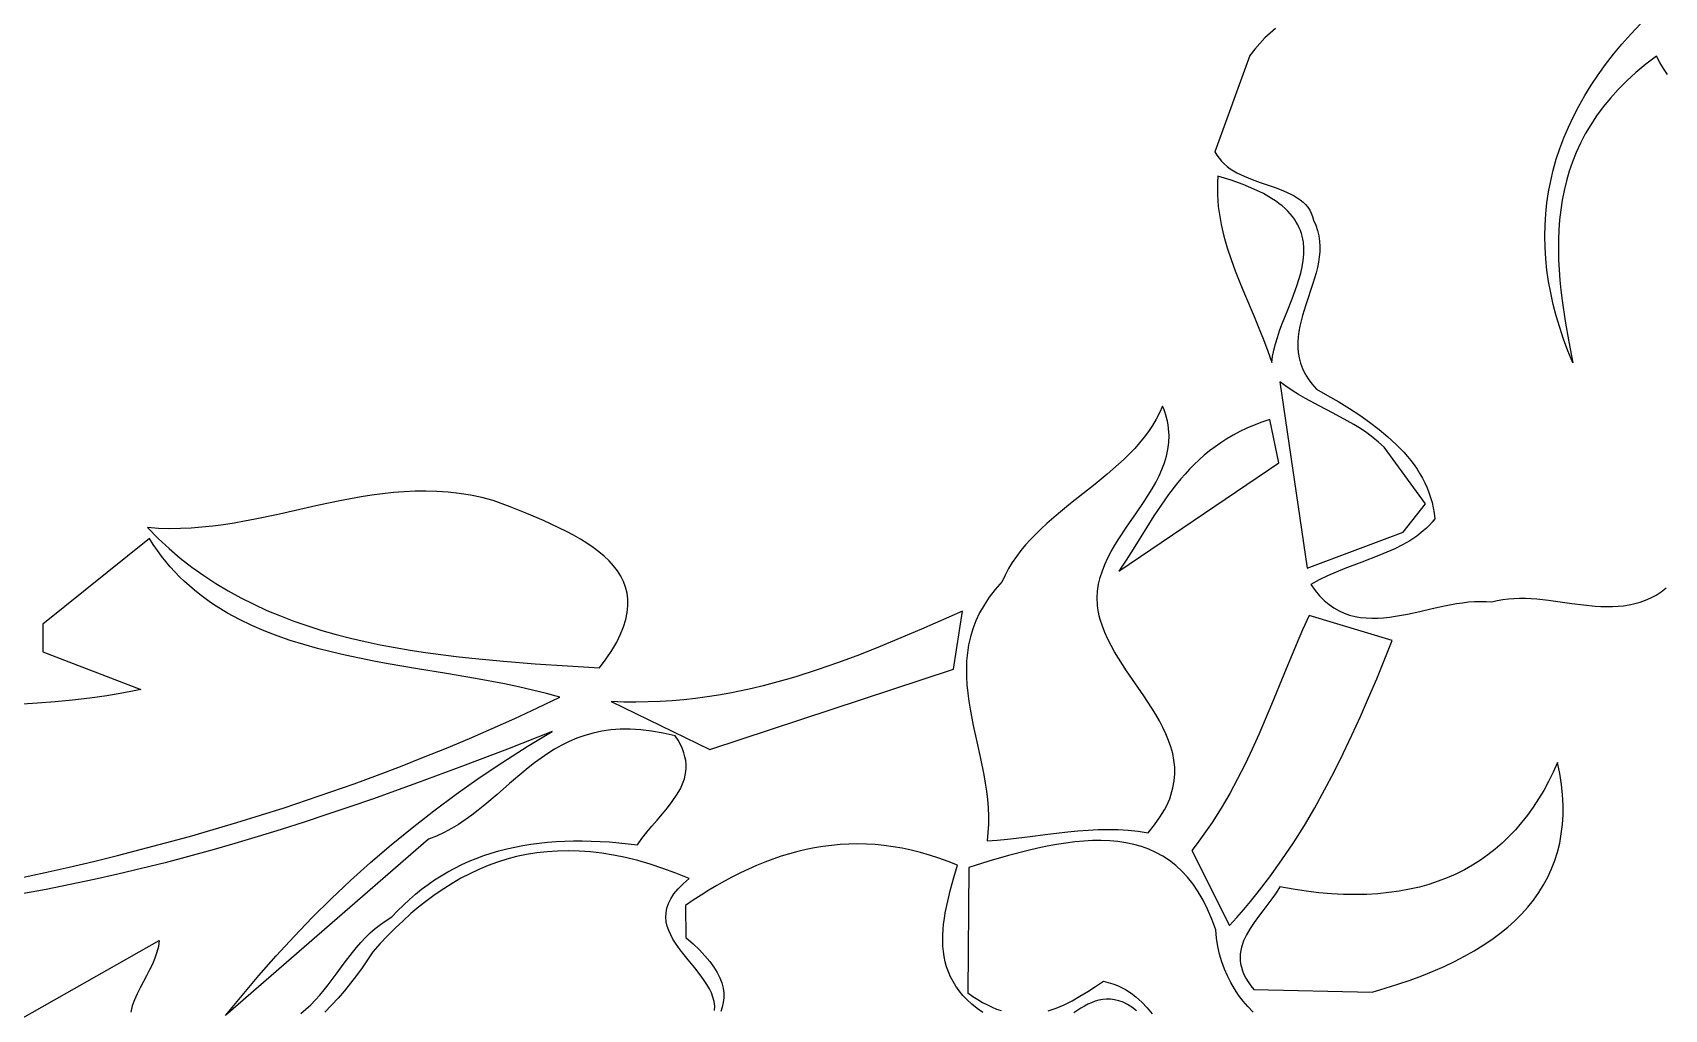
# Model space of a CAD drawing. Header units: metres. Extents: x 0 to 50, y 0 to 50.4.
# Drawn here: x 8.03 to 21.48, y 13.66 to 21.72 of the extents above; entities that cross this region are included whole.
import ezdxf

# ---------------------------------------------------------------- set-up
doc = ezdxf.new("R2010")
doc.units = ezdxf.units.M

msp = doc.modelspace()

# ---------------------------------------------------------------- linework, layer by layer
for points in [[(21.501942, 21.369472), (21.46982, 21.418665), (21.43978, 21.469686), (21.41194, 21.522625), (21.41194, 21.522625), (21.324264, 21.455171), (21.242635, 21.386667), (21.166875, 21.317145), (21.096806, 21.246636), (21.032248, 21.175169), (20.973026, 21.102775), (20.918959, 21.029486), (20.869871, 20.95533), (20.825582, 20.880338), (20.785916, 20.804542), (20.750693, 20.727972), (20.719736, 20.650657), (20.692867, 20.572629), (20.669906, 20.493917), (20.650677, 20.414553), (20.635002, 20.334567), (20.622701, 20.253989), (20.613597, 20.17285), (20.607512, 20.091181), (20.604267, 20.009011), (20.603685, 19.926371), (20.605587, 19.843291), (20.609796, 19.759803), (20.616133, 19.675937), (20.62442, 19.591722), (20.634478, 19.50719), (20.659199, 19.337295), (20.688869, 19.166496), (20.722065, 18.995037), (20.722065, 18.995037), (20.682544, 19.092079), (20.646706, 19.188674), (20.614567, 19.284819), (20.586142, 19.380512), (20.561447, 19.475751), (20.540497, 19.570536), (20.523308, 19.664862), (20.509894, 19.75873), (20.500272, 19.852136), (20.494457, 19.945079), (20.492465, 20.037557), (20.494309, 20.129569), (20.500007, 20.221111), (20.509574, 20.312183), (20.523025, 20.402782), (20.540374, 20.492906), (20.561639, 20.582554), (20.586834, 20.671724), (20.615975, 20.760414), (20.649076, 20.848621), (20.686155, 20.936344), (20.727225, 21.023582), (20.772302, 21.110331), (20.821402, 21.196591), (20.874541, 21.282359), (20.931733, 21.367633), (20.992994, 21.452412), (21.058339, 21.536693), (21.127784, 21.620475), (21.201345, 21.703756), (21.279036, 21.786534)], [(18.272198, 21.749228), (18.228124, 21.712015), (18.184994, 21.671328), (18.142829, 21.627067), (18.101653, 21.579129), (18.061487, 21.527413), (17.774493, 20.733623), (17.774493, 20.733623), (17.789897, 20.70544), (17.807727, 20.679406), (17.827805, 20.655375), (17.849951, 20.633199), (17.873989, 20.612733), (17.899739, 20.593829), (17.927024, 20.57634), (17.955665, 20.560121), (18.016304, 20.530902), (18.080228, 20.505), (18.146014, 20.481239), (18.212234, 20.458446), (18.277464, 20.435449), (18.340277, 20.411072), (18.399247, 20.384143), (18.426846, 20.369355), (18.452949, 20.353489), (18.477379, 20.336397), (18.499958, 20.317934), (18.520506, 20.297953), (18.538846, 20.276307), (18.5548, 20.252849), (18.568189, 20.227433), (18.578836, 20.199912), (18.586561, 20.170139), (18.586561, 20.170139), (18.605584, 20.127048), (18.619902, 20.083836), (18.629866, 20.040513), (18.635829, 19.997087), (18.638144, 19.953567), (18.637163, 19.909963), (18.633238, 19.866284), (18.626723, 19.82254), (18.617969, 19.778738), (18.60733, 19.734889), (18.581802, 19.647087), (18.523627, 19.471317), (18.496618, 19.383498), (18.484867, 19.339638), (18.474755, 19.295821), (18.466634, 19.252059), (18.460857, 19.20836), (18.457777, 19.164733), (18.457745, 19.121188), (18.461115, 19.077734), (18.468239, 19.034379), (18.479469, 18.991134), (18.495158, 18.948007), (18.515659, 18.905008), (18.541323, 18.862146), (18.572503, 18.819429), (18.609553, 18.776868), (18.609553, 18.776868), (18.702642, 18.724333), (18.793559, 18.67103), (18.881855, 18.616718), (18.967079, 18.561153), (19.048782, 18.504095), (19.126513, 18.445301), (19.199823, 18.384527), (19.268262, 18.321533), (19.33138, 18.256076), (19.360803, 18.222348), (19.388727, 18.187914), (19.415096, 18.152742), (19.439853, 18.116804), (19.462943, 18.080068), (19.484308, 18.042504), (19.503893, 18.004082), (19.521642, 17.964771), (19.537498, 17.924543), (19.551405, 17.883365), (19.563307, 17.841208), (19.573148, 17.798041), (19.580871, 17.753835), (19.58642, 17.708559), (19.58642, 17.708559), (19.564148, 17.681401), (19.54077, 17.655704), (19.516331, 17.631387), (19.490882, 17.608371), (19.437145, 17.565921), (19.379942, 17.527717), (19.319659, 17.493117), (19.256683, 17.461485), (19.191398, 17.43218), (19.124191, 17.404564), (18.985552, 17.351842), (18.843852, 17.298207), (18.772817, 17.26945), (18.702175, 17.238547), (18.632309, 17.204861), (18.563607, 17.167751), (18.563607, 17.167751), (18.599182, 17.11777), (18.636152, 17.073617), (18.67445, 17.035), (18.714006, 17.001632), (18.754752, 16.973222), (18.796621, 16.949482), (18.839543, 16.930121), (18.88345, 16.91485), (18.928274, 16.903379), (18.973947, 16.89542), (19.0204, 16.890682), (19.067566, 16.888877), (19.115375, 16.889714), (19.163759, 16.892904), (19.21265, 16.898157), (19.261981, 16.905185), (19.361684, 16.923405), (19.462322, 16.945247), (19.563349, 16.968395), (19.664217, 16.990534), (19.764381, 17.009346), (19.814028, 17.016782), (19.863294, 17.022518), (19.912111, 17.026264), (19.960409, 17.027731), (20.008122, 17.02663), (20.05518, 17.022671), (20.05518, 17.022671), (20.100115, 17.034052), (20.145558, 17.042579), (20.191467, 17.048494), (20.237798, 17.052041), (20.284508, 17.053461), (20.331555, 17.052997), (20.426488, 17.047388), (20.522253, 17.037152), (20.618508, 17.024228), (20.714911, 17.010558), (20.811118, 16.99808), (20.906786, 16.988733), (20.954312, 16.98584), (21.001574, 16.984458), (21.04853, 16.984828), (21.095138, 16.987194), (21.141354, 16.991797), (21.187135, 16.99888), (21.23244, 17.008686), (21.277224, 17.021457), (21.321445, 17.037435), (21.36506, 17.056863), (21.408027, 17.079984), (21.450302, 17.107039), (21.491843, 17.138271)], [(17.798751, 20.531279), (17.798751, 20.531279), (17.795407, 20.480656), (17.794167, 20.430355), (17.794931, 20.380362), (17.797601, 20.33066), (17.802076, 20.281236), (17.808257, 20.232073), (17.816045, 20.183156), (17.82534, 20.13447), (17.848057, 20.037731), (17.87561, 19.941733), (17.907206, 19.846355), (17.94205, 19.751475), (17.979346, 19.65697), (18.018299, 19.56272), (18.097998, 19.374494), (18.137153, 19.280275), (18.174786, 19.185822), (18.2101, 19.091014), (18.242302, 18.995729), (18.242302, 18.995729), (18.249116, 19.046884), (18.259439, 19.098577), (18.272787, 19.150734), (18.288675, 19.20328), (18.30662, 19.256141), (18.326137, 19.309243), (18.367949, 19.415874), (18.410237, 19.522577), (18.449128, 19.62876), (18.466088, 19.68147), (18.480745, 19.733828), (18.492616, 19.785758), (18.501216, 19.837187), (18.50606, 19.88804), (18.506665, 19.938244), (18.502545, 19.987723), (18.493218, 20.036404), (18.486449, 20.060421), (18.478197, 20.084212), (18.468401, 20.107766), (18.457, 20.131073), (18.443934, 20.154126), (18.429142, 20.176914), (18.412563, 20.199428), (18.394138, 20.221659), (18.373805, 20.243597), (18.351504, 20.265234), (18.327175, 20.28656), (18.300756, 20.307566), (18.272188, 20.328242), (18.24141, 20.34858), (18.172981, 20.388201), (18.094985, 20.426356), (18.006937, 20.46297), (17.908354, 20.497969), (17.798751, 20.531279)], [(18.308316, 18.837729), (18.532992, 17.300321), (19.326279, 17.598901), (19.509924, 17.830985), (19.167395, 18.297926), (19.167395, 18.297926), (19.122507, 18.339929), (19.074744, 18.379272), (19.024471, 18.416289), (18.972053, 18.451314), (18.917853, 18.48468), (18.862236, 18.516721), (18.74821, 18.578165), (18.632889, 18.638317), (18.51919, 18.699848), (18.463859, 18.731965), (18.410027, 18.765428), (18.358058, 18.800572), (18.308316, 18.837729)], [(17.341817, 18.636346), (17.341817, 18.636346), (17.318025, 18.581951), (17.29092, 18.529338), (17.260719, 18.47839), (17.22764, 18.428986), (17.191903, 18.38101), (17.153727, 18.33434), (17.113328, 18.288859), (17.070927, 18.244448), (17.026741, 18.200987), (16.980989, 18.158358), (16.88566, 18.07512), (16.78669, 17.993782), (16.685826, 17.913392), (16.584816, 17.833), (16.485409, 17.751654), (16.389351, 17.668403), (16.343125, 17.625766), (16.298392, 17.582296), (16.255371, 17.537873), (16.214279, 17.49238), (16.175337, 17.445697), (16.138761, 17.397706), (16.104771, 17.348287), (16.073585, 17.297321), (16.045422, 17.24469), (16.0205, 17.190274), (16.0205, 17.190274), (15.963974, 17.126086), (15.914494, 17.061648), (15.871695, 16.996969), (15.835212, 16.932057), (15.804681, 16.866921), (15.779736, 16.801568), (15.760012, 16.736008), (15.745145, 16.670249), (15.734769, 16.6043), (15.72852, 16.538168), (15.726032, 16.471862), (15.726941, 16.405391), (15.730882, 16.338762), (15.737489, 16.271986), (15.746399, 16.205069), (15.757245, 16.138021), (15.783287, 16.003563), (15.812698, 15.868679), (15.842557, 15.733438), (15.869945, 15.597906), (15.8818, 15.530052), (15.891942, 15.462151), (15.900006, 15.394212), (15.905628, 15.326241), (15.908443, 15.258249), (15.908085, 15.190243), (15.904189, 15.122232), (15.896392, 15.054224), (15.896392, 15.054224), (15.980203, 15.060447), (16.06386, 15.068357), (16.230735, 15.087556), (16.397075, 15.10845), (16.562939, 15.127665), (16.64571, 15.135591), (16.728384, 15.141832), (16.810968, 15.145968), (16.893469, 15.147578), (16.975894, 15.146239), (17.058251, 15.141531), (17.140548, 15.133031), (17.22279, 15.12032), (17.22279, 15.12032), (17.276187, 15.184634), (17.321421, 15.247796), (17.358885, 15.309859), (17.374825, 15.340495), (17.38897, 15.370878), (17.401368, 15.401014), (17.412069, 15.430909), (17.428575, 15.490005), (17.438881, 15.548222), (17.44338, 15.605614), (17.442463, 15.662235), (17.436524, 15.718142), (17.425956, 15.773388), (17.41115, 15.828028), (17.392499, 15.882116), (17.370397, 15.935708), (17.345235, 15.988859), (17.317407, 16.041622), (17.287305, 16.094053), (17.255322, 16.146206), (17.187282, 16.249899), (17.045901, 16.456359), (16.978843, 16.560003), (16.947596, 16.61212), (16.918394, 16.664506), (16.89163, 16.717216), (16.867696, 16.770305), (16.846985, 16.823828), (16.82989, 16.877839), (16.82989, 16.877839), (16.821532, 16.908224), (16.814872, 16.9383), (16.809854, 16.968078), (16.806421, 16.99757), (16.80408, 17.055732), (16.807393, 17.112871), (16.815903, 17.16907), (16.829154, 17.224412), (16.846689, 17.27898), (16.868051, 17.33286), (16.892783, 17.386133), (16.92043, 17.438884), (16.950535, 17.491196), (16.982641, 17.543153), (17.051029, 17.646335), (17.121942, 17.749098), (17.191727, 17.852111), (17.225055, 17.90392), (17.256732, 17.956042), (17.2863, 18.008561), (17.313303, 18.06156), (17.337285, 18.115123), (17.357789, 18.169333), (17.374358, 18.224274), (17.386535, 18.28003), (17.393865, 18.336684), (17.395891, 18.394319), (17.392155, 18.453019), (17.387985, 18.482795), (17.382202, 18.512868), (17.374752, 18.54325), (17.365575, 18.573949), (17.354616, 18.604978), (17.341817, 18.636346)], [(16.982636, 17.277288), (18.300044, 18.169631), (18.226863, 18.526464), (18.226863, 18.526464), (18.161002, 18.504285), (18.098073, 18.480291), (18.037957, 18.454555), (17.980534, 18.42715), (17.925685, 18.398148), (17.873291, 18.367622), (17.823234, 18.335645), (17.775393, 18.30229), (17.729651, 18.267629), (17.685887, 18.231734), (17.643983, 18.19468), (17.603819, 18.156538), (17.565277, 18.117381), (17.528237, 18.077282), (17.49258, 18.036313), (17.458188, 17.994548), (17.392718, 17.908918), (17.330876, 17.820974), (17.271709, 17.731298), (17.214263, 17.64047), (17.100723, 17.45769), (17.042724, 17.366901), (16.982636, 17.277288)], [(8.980667, 17.635444), (8.980667, 17.635444), (9.067818, 17.546891), (9.157666, 17.463279), (9.250129, 17.384452), (9.345127, 17.310255), (9.442577, 17.240532), (9.542399, 17.175126), (9.644512, 17.113883), (9.748835, 17.056645), (9.855286, 17.003257), (9.963784, 16.953564), (10.074249, 16.907409), (10.186598, 16.864636), (10.300751, 16.82509), (10.416627, 16.788614), (10.534145, 16.755054), (10.653223, 16.724252), (10.77378, 16.696052), (10.895735, 16.6703), (11.019008, 16.646839), (11.143516, 16.625514), (11.269178, 16.606168), (11.395915, 16.588645), (11.523643, 16.572789), (11.652283, 16.558446), (11.911972, 16.53367), (12.174333, 16.51307), (12.438715, 16.495399), (12.70447, 16.47941), (12.70447, 16.47941), (12.759232, 16.552843), (12.806171, 16.623401), (12.84554, 16.691176), (12.87759, 16.756261), (12.902573, 16.818746), (12.920741, 16.878725), (12.932347, 16.93629), (12.937642, 16.991532), (12.938001, 17.018311), (12.936878, 17.044544), (12.930307, 17.095418), (12.918181, 17.144246), (12.900752, 17.191121), (12.878272, 17.236134), (12.850994, 17.279377), (12.819168, 17.320944), (12.783047, 17.360925), (12.742883, 17.399413), (12.698928, 17.4365), (12.651434, 17.472278), (12.600653, 17.50684), (12.546836, 17.540278), (12.490237, 17.572683), (12.431106, 17.604147), (12.369696, 17.634764), (12.241046, 17.693822), (12.106303, 17.750594), (11.967482, 17.805816), (11.8266, 17.860226), (11.8266, 17.860226), (11.732839, 17.883957), (11.639801, 17.902856), (11.547446, 17.917206), (11.455732, 17.927294), (11.364618, 17.933403), (11.274063, 17.935819), (11.184026, 17.934827), (11.094464, 17.930711), (11.005338, 17.923756), (10.916605, 17.914247), (10.828225, 17.902469), (10.740156, 17.888707), (10.652358, 17.873246), (10.564788, 17.85637), (10.39017, 17.819513), (10.041867, 17.74136), (9.867522, 17.70462), (9.780157, 17.687831), (9.692608, 17.672477), (9.604835, 17.658841), (9.516795, 17.647209), (9.428449, 17.637865), (9.339754, 17.631095), (9.25067, 17.627183), (9.161154, 17.626414), (9.071167, 17.629073), (8.980667, 17.635444)], [(8.995392, 17.54647), (8.117053, 16.840184), (8.117053, 16.610898), (8.923669, 16.30232), (8.923669, 16.30232), (8.854899, 16.286838), (8.78565, 16.272824), (8.645844, 16.248764), (8.504508, 16.229265), (8.361896, 16.213451), (8.218264, 16.200447), (8.073866, 16.189378), (7.783796, 16.169543)], [(7.934514, 14.748531), (8.135232, 14.792211), (8.33529, 14.83756), (8.534685, 14.884612), (8.733414, 14.933404), (8.931472, 14.983971), (9.128857, 15.036348), (9.325565, 15.090571), (9.521593, 15.146675), (9.716938, 15.204696), (9.911597, 15.264669), (10.105565, 15.32663), (10.298841, 15.390615), (10.49142, 15.456658), (10.683299, 15.524795), (10.874475, 15.595062), (11.064945, 15.667494), (11.254705, 15.742127), (11.443752, 15.818997), (11.632083, 15.898137), (11.819694, 15.979585), (12.006582, 16.063376), (12.192744, 16.149545), (12.378176, 16.238127), (12.378176, 16.238127), (12.265988, 16.268466), (12.152032, 16.296452), (12.036527, 16.322388), (11.919692, 16.346577), (11.682904, 16.390927), (11.443417, 16.431931), (11.202979, 16.472015), (10.963338, 16.513608), (10.844362, 16.535728), (10.726242, 16.559135), (10.609195, 16.584133), (10.49344, 16.611026), (10.379195, 16.640115), (10.26668, 16.671706), (10.156112, 16.7061), (10.04771, 16.743603), (9.941693, 16.784516), (9.838279, 16.829144), (9.737686, 16.87779), (9.640134, 16.930757), (9.545841, 16.988349), (9.499985, 17.018974), (9.455025, 17.050869), (9.41099, 17.084072), (9.367905, 17.11862), (9.325799, 17.154553), (9.2847, 17.191907), (9.244633, 17.23072), (9.205627, 17.271032), (9.167709, 17.312878), (9.130906, 17.356298), (9.095245, 17.401329), (9.060755, 17.44801), (9.027461, 17.496377), (8.995392, 17.54647)], [(12.800575, 16.201305), (13.611512, 15.80564), (15.61982, 16.468849), (15.694141, 16.947436), (15.694141, 16.947436), (15.356102, 16.799237), (15.186579, 16.726721), (15.016304, 16.656144), (14.844963, 16.588167), (14.672245, 16.523452), (14.497837, 16.462661), (14.321426, 16.406456), (14.232373, 16.380279), (14.142702, 16.355497), (14.052374, 16.332193), (13.96135, 16.310448), (13.869591, 16.290346), (13.777058, 16.27197), (13.683713, 16.255402), (13.589515, 16.240724), (13.494426, 16.228021), (13.398407, 16.217373), (13.301419, 16.208865), (13.203423, 16.202579), (13.104379, 16.198597), (13.00425, 16.197002), (12.902994, 16.197877), (12.800575, 16.201305)], [(17.89397, 14.355665), (17.89397, 14.355665), (17.953286, 14.421116), (18.011004, 14.487228), (18.067171, 14.553987), (18.121834, 14.621376), (18.226843, 14.75799), (18.326411, 14.896951), (18.42092, 15.038142), (18.51075, 15.181443), (18.596284, 15.326737), (18.677901, 15.473904), (18.755984, 15.622827), (18.830913, 15.773386), (18.90307, 15.925464), (18.972836, 16.078942), (19.040593, 16.233702), (19.10672, 16.389624), (19.235614, 16.704484), (18.549554, 16.911819), (18.549554, 16.911819), (18.495386, 16.791795), (18.443083, 16.670626), (18.341763, 16.425706), (18.240972, 16.178778), (18.189331, 16.055098), (18.13609, 15.93156), (18.080672, 15.808379), (18.022498, 15.685769), (17.960991, 15.563946), (17.895575, 15.443124), (17.82567, 15.323518), (17.7507, 15.205343), (17.670087, 15.088813), (17.627484, 15.031232), (17.583254, 14.974144), (17.89397, 14.355665)], [(9.623629, 13.613235), (9.7585, 13.780145), (9.897217, 13.944481), (10.039904, 14.106209), (10.186685, 14.265293), (10.337684, 14.421698), (10.493025, 14.575389), (10.652834, 14.72633), (10.817233, 14.874487), (10.986348, 15.019824), (11.160303, 15.162306), (11.339222, 15.301898), (11.523229, 15.438564), (11.712449, 15.572269), (11.907006, 15.702979), (12.107024, 15.830658), (12.312627, 15.95527), (12.312627, 15.95527), (11.945053, 15.810724), (11.576115, 15.669129), (11.205511, 15.53125), (10.832941, 15.397851), (10.645823, 15.33307), (10.458101, 15.269696), (10.269737, 15.207824), (10.080692, 15.14755), (9.890929, 15.088969), (9.700411, 15.032176), (9.509099, 14.977267), (9.316956, 14.924338), (9.123945, 14.873484), (8.930027, 14.8248), (8.735165, 14.778383), (8.539321, 14.734328), (8.342458, 14.692729), (8.144537, 14.653683), (7.945522, 14.617286)], [(10.242798, 13.630688), (10.284937, 13.665782), (10.324915, 13.702999), (10.363011, 13.742067), (10.399506, 13.782714), (10.434679, 13.824668), (10.46881, 13.867658), (10.535061, 13.955659), (10.600498, 14.044544), (10.667355, 14.132141), (10.702016, 14.174778), (10.737871, 14.216277), (10.7752, 14.256368), (10.814282, 14.294779), (10.855396, 14.331238), (10.898823, 14.365473), (10.944842, 14.397214), (10.993733, 14.426189), (10.993733, 14.426189), (11.040321, 14.476492), (11.088099, 14.524527), (11.137054, 14.570316), (11.187177, 14.613881), (11.238454, 14.655243), (11.290875, 14.694425), (11.344429, 14.731448), (11.399103, 14.766335), (11.454887, 14.799107), (11.511769, 14.829787), (11.569738, 14.858396), (11.628783, 14.884957), (11.688891, 14.909491), (11.750052, 14.93202), (11.812254, 14.952567), (11.875486, 14.971153), (11.939736, 14.9878), (12.004994, 15.002531), (12.071247, 15.015366), (12.138484, 15.026329), (12.206694, 15.035441), (12.275866, 15.042725), (12.345987, 15.048201), (12.417047, 15.051893), (12.489035, 15.053821), (12.561938, 15.054009), (12.635746, 15.052478), (12.710446, 15.049249), (12.786029, 15.044346), (12.862481, 15.03779), (12.939793, 15.029602), (13.017952, 15.019806), (13.017952, 15.019806), (13.053323, 15.072399), (13.092682, 15.123958), (13.134718, 15.174806), (13.178119, 15.225266), (13.221572, 15.275664), (13.263766, 15.326322), (13.303387, 15.377566), (13.339124, 15.429719), (13.369666, 15.483104), (13.382578, 15.510361), (13.393699, 15.538047), (13.402864, 15.566204), (13.409911, 15.594871), (13.414675, 15.624089), (13.416991, 15.6539), (13.416696, 15.684342), (13.413626, 15.715457), (13.407617, 15.747286), (13.398505, 15.779868), (13.386125, 15.813245), (13.370314, 15.847456), (13.350908, 15.882543), (13.327742, 15.918545), (13.327742, 15.918545), (13.228191, 15.941776), (13.133372, 15.958546), (13.043045, 15.96918), (12.956969, 15.974001), (12.874904, 15.973334), (12.796609, 15.967504), (12.721844, 15.956835), (12.650368, 15.941651), (12.581939, 15.922277), (12.516319, 15.899038), (12.453266, 15.872257), (12.39254, 15.842259), (12.333899, 15.809368), (12.277104, 15.773909), (12.221914, 15.736206), (12.168089, 15.696584), (12.115387, 15.655366), (12.063568, 15.612878), (11.961618, 15.525388), (11.860313, 15.436708), (11.757729, 15.349434), (11.705356, 15.307134), (11.651942, 15.26616), (11.597245, 15.226834), (11.541026, 15.189482), (11.483044, 15.154427), (11.423058, 15.121994), (11.360827, 15.092509), (11.296112, 15.066294), (9.623629, 13.613235)], [(20.597527, 15.698591), (20.597527, 15.698591), (20.561323, 15.619689), (20.523078, 15.543516), (20.482769, 15.470102), (20.44037, 15.399477), (20.39586, 15.33167), (20.349212, 15.26671), (20.300404, 15.204628), (20.249411, 15.145453), (20.19621, 15.089214), (20.140776, 15.035941), (20.083085, 14.985664), (20.023114, 14.938412), (19.960838, 14.894214), (19.896234, 14.853102), (19.829277, 14.815103), (19.759944, 14.780247), (19.68821, 14.748565), (19.614051, 14.720086), (19.537444, 14.694839), (19.458365, 14.672853), (19.376789, 14.65416), (19.292693, 14.638787), (19.206052, 14.626765), (19.116843, 14.618123), (19.025041, 14.612891), (18.930623, 14.611098), (18.833565, 14.612775), (18.733842, 14.61795), (18.631431, 14.626653), (18.526307, 14.638913), (18.418447, 14.654762), (18.307827, 14.674227), (18.307827, 14.674227), (18.277462, 14.624394), (18.243468, 14.575176), (18.169648, 14.477702), (18.132353, 14.429006), (18.096488, 14.380042), (18.063316, 14.330591), (18.034104, 14.280432), (18.010116, 14.229345), (18.000476, 14.203385), (17.992616, 14.17711), (17.986695, 14.150492), (17.982871, 14.123505), (17.9813, 14.09612), (17.982143, 14.068311), (17.985556, 14.040049), (17.991699, 14.011307), (18.000728, 13.982057), (18.012802, 13.952272), (18.02808, 13.921925), (18.046719, 13.890987), (18.068877, 13.859432), (18.094713, 13.827231), (19.069268, 13.807382), (19.069268, 13.807382), (19.17686, 13.838661), (19.280977, 13.871482), (19.381582, 13.905873), (19.478636, 13.941857), (19.572099, 13.97946), (19.661934, 14.018708), (19.748102, 14.059624), (19.830563, 14.102235), (19.909281, 14.146565), (19.984215, 14.192641), (20.055328, 14.240486), (20.122581, 14.290125), (20.185935, 14.341586), (20.245351, 14.394891), (20.300792, 14.450067), (20.352217, 14.507138), (20.39959, 14.56613), (20.44287, 14.627068), (20.48202, 14.689976), (20.517001, 14.754881), (20.547774, 14.821807), (20.574301, 14.89078), (20.596543, 14.961824), (20.614461, 15.034965), (20.628017, 15.110228), (20.637173, 15.187637), (20.641889, 15.267219), (20.642127, 15.348998), (20.637848, 15.433), (20.629014, 15.519249), (20.615587, 15.607771), (20.597527, 15.698591)], [(13.652489, 13.655401), (13.652561, 13.692324), (13.64774, 13.728685), (13.638497, 13.764542), (13.625306, 13.799949), (13.608638, 13.834962), (13.588964, 13.869635), (13.566756, 13.904024), (13.542486, 13.938184), (13.489647, 14.00604), (13.434221, 14.073645), (13.379982, 14.141441), (13.354487, 14.175548), (13.330704, 14.209869), (13.309104, 14.24446), (13.29016, 14.279374), (13.274344, 14.314667), (13.262126, 14.350396), (13.253979, 14.386614), (13.250375, 14.423378), (13.251785, 14.460742), (13.258681, 14.498762), (13.271535, 14.537493), (13.290818, 14.576991), (13.317003, 14.61731), (13.35056, 14.658506), (13.391963, 14.700635), (13.441682, 14.743751), (13.441682, 14.743751), (13.332533, 14.787973), (13.225657, 14.827179), (13.121006, 14.861465), (13.01853, 14.890924), (12.918181, 14.915651), (12.81991, 14.935741), (12.723669, 14.951288), (12.629409, 14.962386), (12.537081, 14.96913), (12.446637, 14.971615), (12.358028, 14.969933), (12.271204, 14.964181), (12.186119, 14.954452), (12.102722, 14.940841), (12.020966, 14.923443), (11.940801, 14.902351), (11.86218, 14.87766), (11.785052, 14.849464), (11.70937, 14.817859), (11.635085, 14.782937), (11.562148, 14.744795), (11.49051, 14.703526), (11.420124, 14.659224), (11.350939, 14.611984), (11.282908, 14.561901), (11.215982, 14.509068), (11.150113, 14.453581), (11.08525, 14.395533), (11.021347, 14.33502), (10.958353, 14.272135), (10.896221, 14.206972), (10.834902, 14.139627), (10.834902, 14.139627), (10.792025, 14.072596), (10.747233, 14.00702), (10.700591, 13.942848), (10.652167, 13.880029), (10.602025, 13.818514), (10.550234, 13.75825), (10.496858, 13.699188), (10.441964, 13.641276)], [(15.860925, 13.637724), (15.814224, 13.671731), (15.771672, 13.706634), (15.733127, 13.742408), (15.698447, 13.779031), (15.667488, 13.816479), (15.640107, 13.854729), (15.616163, 13.893759), (15.595512, 13.933545), (15.578012, 13.974063), (15.56352, 14.01529), (15.551892, 14.057204), (15.542988, 14.099781), (15.536663, 14.142998), (15.532775, 14.186831), (15.531182, 14.231258), (15.53174, 14.276255), (15.534308, 14.321799), (15.538741, 14.367867), (15.544898, 14.414435), (15.552636, 14.461481), (15.572283, 14.556912), (15.596541, 14.653974), (15.624269, 14.752482), (15.654323, 14.852249), (15.654323, 14.852249), (15.576676, 14.883605), (15.499583, 14.911725), (15.42304, 14.936664), (15.347038, 14.958476), (15.271573, 14.977216), (15.196637, 14.992937), (15.122224, 15.005695), (15.048327, 15.015543), (14.974941, 15.022535), (14.90206, 15.026727), (14.829675, 15.028172), (14.757782, 15.026925), (14.686374, 15.023039), (14.615444, 15.01657), (14.544986, 15.007571), (14.474994, 14.996097), (14.405462, 14.982203), (14.336382, 14.965941), (14.267749, 14.947368), (14.199556, 14.926536), (14.131797, 14.903501), (14.064466, 14.878316), (13.997555, 14.851037), (13.93106, 14.821716), (13.864973, 14.79041), (13.799287, 14.757171), (13.733998, 14.722054), (13.669097, 14.685114), (13.604579, 14.646404), (13.540438, 14.60598), (13.476667, 14.563894), (13.41326, 14.520203)], [(18.088449, 13.642642), (18.0461, 13.687179), (18.006452, 13.733647), (17.969606, 13.782117), (17.935662, 13.832661), (17.904719, 13.885352), (17.876877, 13.94026), (17.852236, 13.997457), (17.830897, 14.057016), (17.812958, 14.119007), (17.79852, 14.183502), (17.787682, 14.250573), (17.780545, 14.320291), (17.780545, 14.320291), (17.748755, 14.408224), (17.714119, 14.489595), (17.676715, 14.564596), (17.636623, 14.633421), (17.593923, 14.696261), (17.548694, 14.75331), (17.501015, 14.804759), (17.450966, 14.850802), (17.398626, 14.891632), (17.344075, 14.92744), (17.287392, 14.958419), (17.228656, 14.984763), (17.167947, 15.006663), (17.105344, 15.024312), (17.040927, 15.037903), (16.974775, 15.047628), (16.906968, 15.05368), (16.837584, 15.056252), (16.766704, 15.055536), (16.694406, 15.051725), (16.62077, 15.045011), (16.545876, 15.035587), (16.469803, 15.023646), (16.39263, 15.009379), (16.314437, 14.992981), (16.235304, 14.974643), (16.074531, 14.932919), (15.910948, 14.885747), (15.74519, 14.834669)], [(15.74519, 14.834669), (15.739611, 13.800382), (15.739611, 13.800382), (15.780335, 13.771257), (15.820469, 13.745042), (15.860034, 13.721652), (15.89905, 13.701005), (15.937539, 13.683018), (15.975522, 13.667606), (16.013021, 13.654688)], [(13.41326, 14.520203), (13.41454, 14.257169), (13.41454, 14.257169), (13.474059, 14.205814), (13.526697, 14.155835), (13.572676, 14.107186), (13.612217, 14.059823), (13.645544, 14.013701), (13.672879, 13.968775), (13.694444, 13.924999), (13.710461, 13.882329), (13.721154, 13.840721), (13.726744, 13.800128), (13.727454, 13.760507), (13.723506, 13.721813), (13.715123, 13.683999), (13.702528, 13.647022)], [(7.947751, 13.591566), (9.074972, 14.232446), (9.074972, 14.232446), (9.072925, 14.208037), (9.069224, 14.183692), (9.057395, 14.135149), (9.040561, 14.086732), (9.019796, 14.038351), (8.996174, 13.989921), (8.97077, 13.941352), (8.918914, 13.843449), (8.894611, 13.79394), (8.872825, 13.743942), (8.854629, 13.693369), (8.841098, 13.642131)], [(16.399581, 13.653324), (16.466045, 13.675749), (16.531758, 13.703485), (16.596889, 13.735868), (16.661608, 13.772232), (16.726085, 13.81191), (16.79049, 13.854237), (16.854991, 13.898548), (16.854991, 13.898548), (16.895852, 13.887494), (16.934287, 13.874778), (16.970437, 13.860496), (17.004443, 13.844741), (17.036444, 13.827611), (17.066582, 13.809199), (17.094997, 13.789602), (17.12183, 13.768914), (17.147221, 13.747231), (17.171311, 13.724648), (17.216148, 13.677162), (17.257467, 13.627219)], [(17.128717, 13.652726), (17.090421, 13.681576), (17.053273, 13.704849), (17.017196, 13.722887), (16.982114, 13.736033), (16.94795, 13.74463), (16.914626, 13.749021), (16.882068, 13.749551), (16.850196, 13.74656), (16.818936, 13.740394), (16.78821, 13.731395), (16.757941, 13.719905), (16.728054, 13.706269), (16.69847, 13.690829), (16.669113, 13.673928), (16.610775, 13.637118)]]:
    msp.add_lwpolyline(points)

doc.saveas('drawing.dxf')
